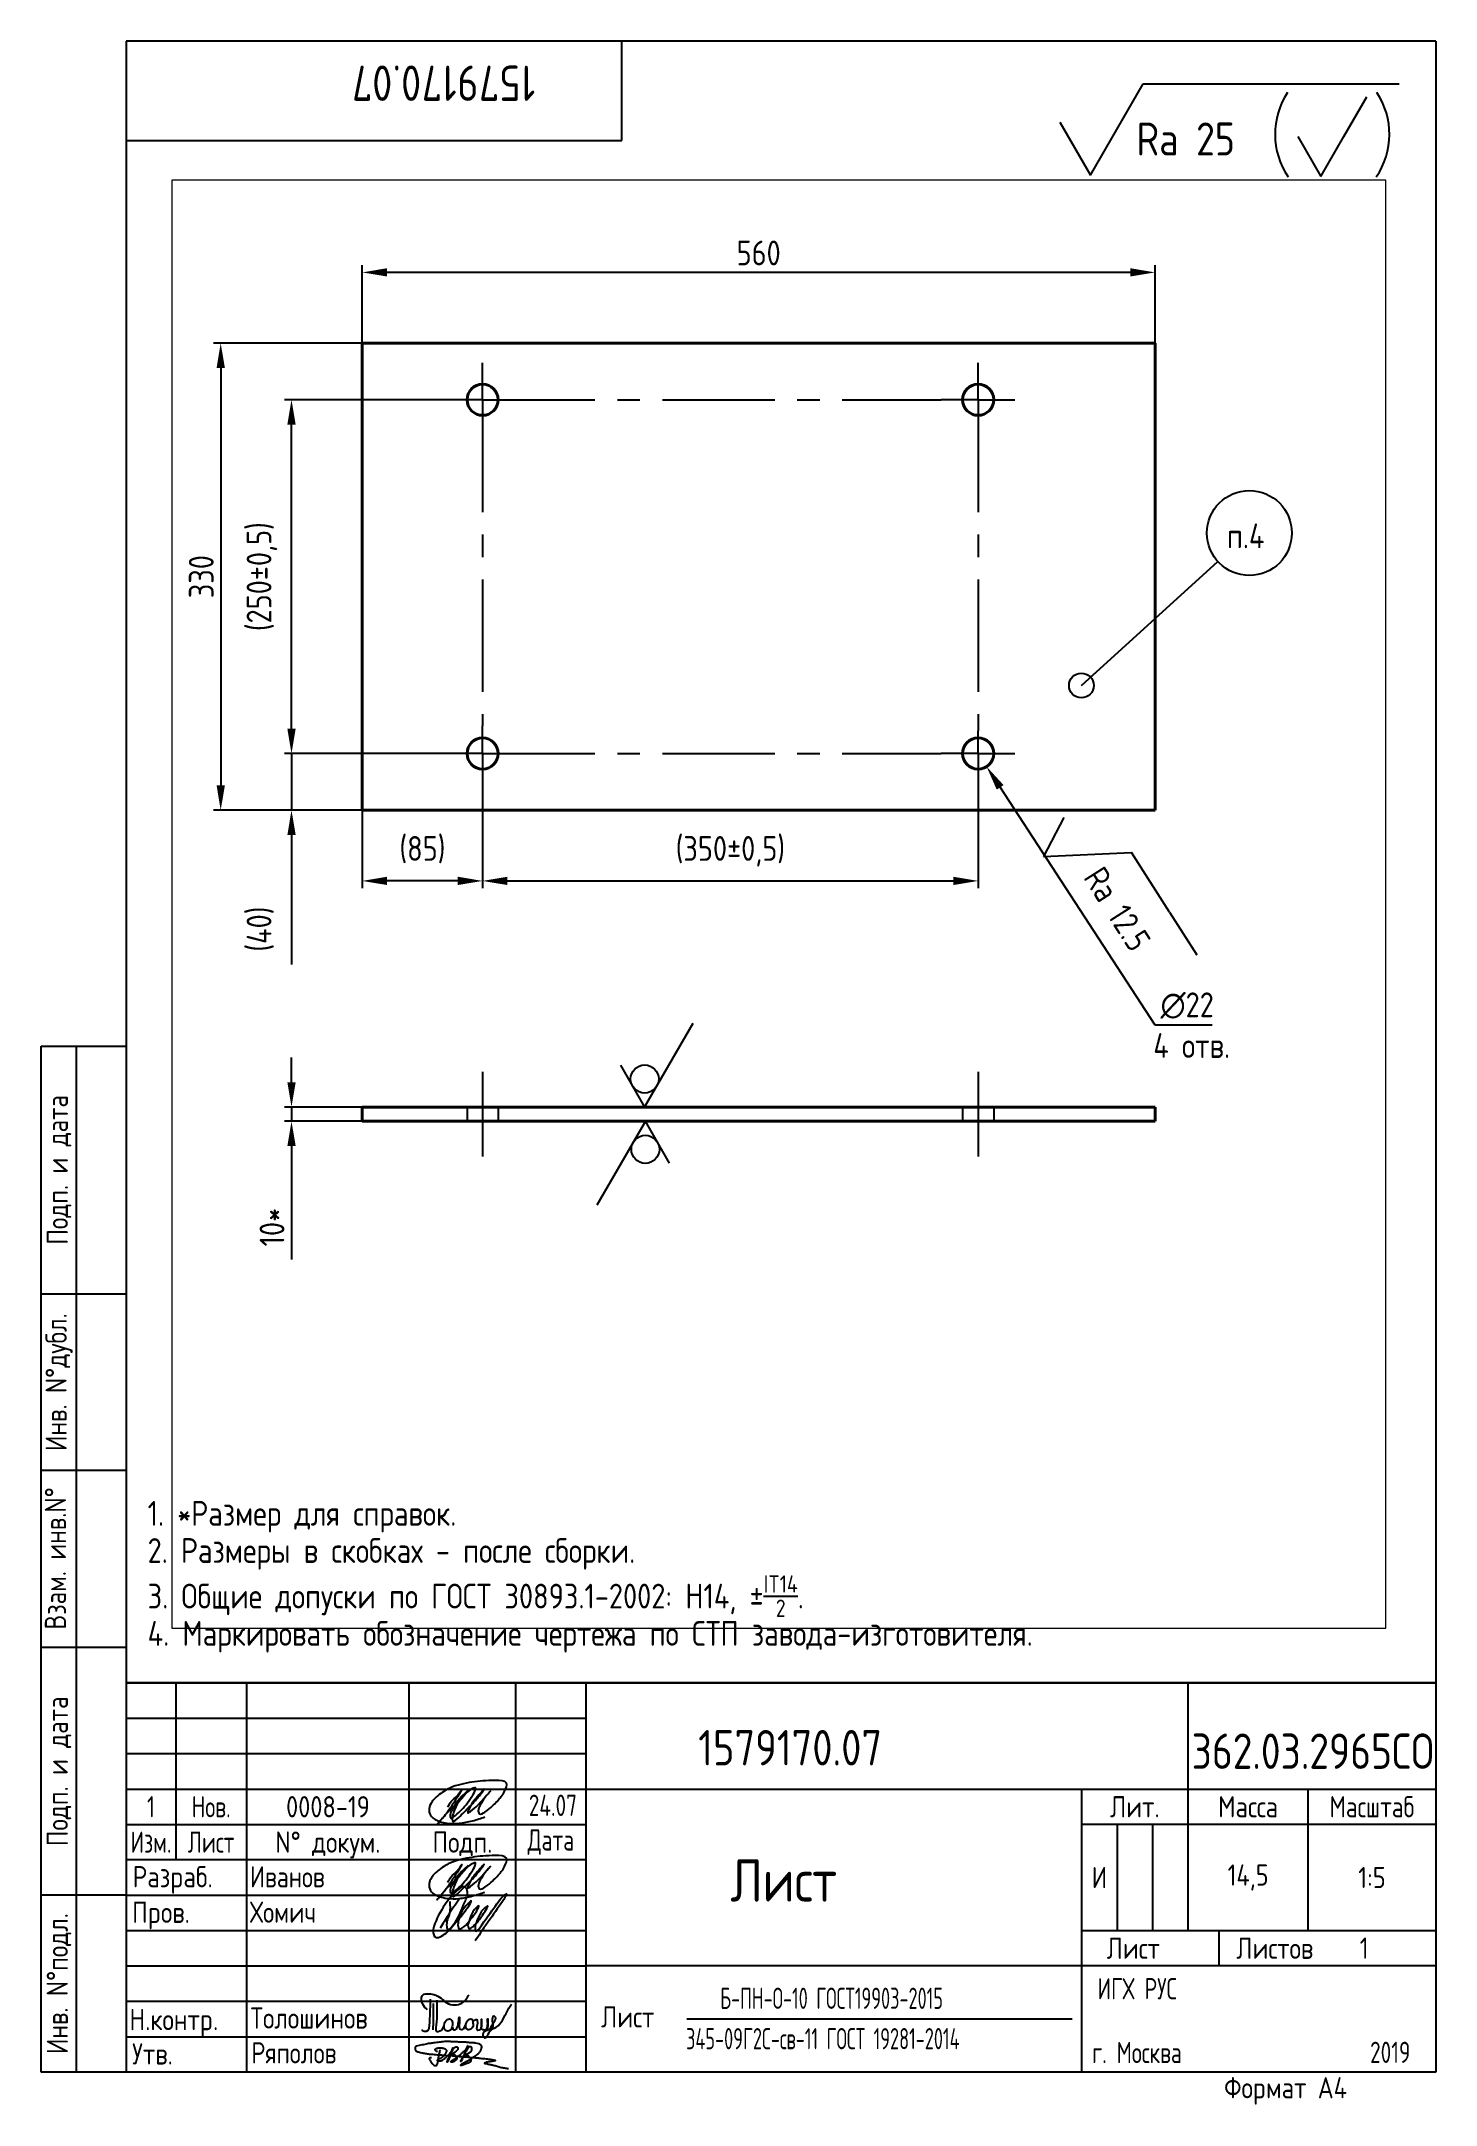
# Paper-space layout 'Лист1' of a CAD drawing. Header units: millimetres. Extents: x 7 to 204, y -1 to 291.
# The model-space entities are those that its viewports show. They can reach past a viewport. Long polylines and large blocks are cut down to what shows.
import ezdxf
from ezdxf.enums import TextEntityAlignment as Align

# ---------------------------------------------------------------- set-up
doc = ezdxf.new("R2010")
doc.units = ezdxf.units.MM
doc.linetypes.add('CENTER', pattern=[50.8, 31.75, -6.35, 6.35, -6.35])
doc.linetypes.add('HIDDEN', pattern=[9.525, 6.35, -3.175])
for name, color, linetype in [('12_SURFACE_FINISH', 7, 'Continuous'), ('Bord', 1, 'Continuous'), ('Cen', 5, 'CENTER'), ('Cont', 6, 'Continuous'), ('Dim', 7, 'Continuous'), ('Hide', 2, 'HIDDEN'), ('Text', 3, 'Continuous'), ('Textb', 6, 'Continuous'), ('Подписи', 10, 'Continuous')]:
    doc.layers.add(name, color=color, linetype=linetype)
for name, color, linetype, lineweight in [('AM_5', 3, 'Continuous', 25), ('Con', 6, 'Continuous', 40), ('Основные', 5, 'Continuous', 40)]:
    doc.layers.add(name, color=color, linetype=linetype, lineweight=lineweight)
doc.layers.add('AM_VIEWS', color=1, linetype='Continuous', lineweight=25, plot=False)
doc.styles.add('Style1', font='romans.shx', dxfattribs={"width": 0.8})
doc.dimstyles.new('DIMSTYLE_1', dxfattribs={"dimtxt": 3.5, "dimasz": 3.5, "dimexe": 1, "dimexo": 0, "dimgap": 1, "dimtad": 1, "dimdec": 1, "dimlfac": 5, "dimtxsty": 'Style1', "dimcen": 0.09, "dimadec": 1, "dimazin": 2, "dimtp": 0.8, "dimtm": 0.8, "dimtfac": 1, "dimtdec": 1, "dimtofl": 0, "dimtmove": 0, "dimatfit": 3, "dimfxl": 1, "dimtolj": 1, "dimarcsym": 0})
doc.dimstyles.new('DIMSTYLE_1$3', dxfattribs={"dimtxt": 3.5, "dimasz": 3.5, "dimexe": 1, "dimexo": 0, "dimgap": 1, "dimtad": 1, "dimtih": 1, "dimtoh": 1, "dimdec": 1, "dimlfac": 5, "dimtxsty": 'Style1', "dimcen": 0.09, "dimadec": 1, "dimazin": 2, "dimtp": 0.8, "dimtm": 0.8, "dimtfac": 1, "dimtdec": 1, "dimtofl": 0, "dimtmove": 0, "dimatfit": 3, "dimfxl": 1, "dimtolj": 1, "dimarcsym": 0})

# ---------------------------------------------------------------- blocks, each defined once
blk = doc.blocks.new('A$C63F45750')
at = {"layer": 'Text'}
for points, knots in [([(3.17, 2.37), (3.12, 2.38), (3.04, 2.41), (2.94, 2.5), (2.85, 2.57), (2.79, 2.69), (2.87, 2.77), (2.99, 2.84), (3.16, 2.89), (3.36, 2.93), (3.6, 2.95), (3.82, 2.92), (4.05, 2.87), (4.25, 2.78), (4.45, 2.63), (4.46, 2.42), (4.38, 2.26), (4.28, 2.1), (4.17, 1.94), (4.03, 1.78), (3.89, 1.62), (3.75, 1.52), (3.63, 1.43), (3.49, 1.36), (3.35, 1.3), (3.24, 1.25), (3.16, 1.21), (3.12, 1.15), (3.19, 1.1), (3.27, 1.09), (3.4, 1.07), (3.55, 1.07), (3.72, 1.12), (3.92, 1.19), (4.1, 1.34), (4.26, 1.51), (4.44, 1.65), (4.59, 1.81), (4.74, 1.93), (4.84, 2.04), (4.93, 2.14), (5.07, 2.29), (5.19, 2.53), (5.28, 2.68), (5.35, 2.96), (5.23, 2.66), (5.2, 2.44), (5.04, 2.09), (4.95, 1.81), (4.86, 1.57), (4.75, 1.31), (4.67, 1.12), (4.46, 0.78), (4.62, 1.17), (4.71, 1.45), (4.88, 1.74), (5.01, 2), (5.08, 2.19), (5.19, 2.4), (5.32, 2.58), (5.4, 2.75), (5.52, 2.89), (5.65, 3.04), (5.85, 3.1), (6.02, 3.03), (6.08, 2.87), (6.03, 2.7), (5.9, 2.51), (5.7, 2.37), (5.55, 2.23), (5.4, 2.17), (5.31, 2.12), (5.12, 2.09), (5.35, 2.07), (5.48, 2), (5.64, 1.93), (5.75, 1.8), (5.85, 1.67), (5.89, 1.54), (5.89, 1.37), (5.8, 1.2), (5.63, 1.06), (5.41, 0.94), (5.23, 0.86), (5.02, 0.92), (5.13, 1.1), (5.28, 1.16), (5.44, 1.27), (5.61, 1.36), (5.74, 1.46), (5.86, 1.53), (5.95, 1.61), (6.05, 1.69), (6.15, 1.77), (6.28, 1.87), (6.46, 2.02), (6.65, 2.19), (6.83, 2.37), (6.98, 2.49), (7.11, 2.61), (7.2, 2.74), (7.32, 2.84), (7.42, 2.97), (7.48, 3.08), (7.48, 3.27), (7.34, 3.08), (7.28, 2.94), (7.18, 2.69), (7.1, 2.46), (7, 2.22), (6.93, 1.98), (6.83, 1.78), (6.73, 1.55), (6.67, 1.34), (6.6, 1.14), (6.56, 1.03), (6.39, 0.99), (6.62, 1.33), (6.75, 1.54), (6.93, 1.87), (7.05, 2.08), (7.18, 2.32), (7.33, 2.6), (7.47, 2.89), (7.6, 3.07), (7.79, 3.18), (7.95, 3.01), (8, 2.81), (7.99, 2.62), (7.94, 2.46), (7.83, 2.33), (7.69, 2.22), (7.53, 2.11), (7.37, 2.03), (7.21, 1.99), (7.11, 1.97), (6.89, 1.98), (7.07, 1.94), (7.15, 1.9), (7.27, 1.88), (7.39, 1.84), (7.52, 1.81), (7.62, 1.72), (7.7, 1.62), (7.78, 1.51), (7.83, 1.39), (7.87, 1.26), (7.88, 1.13), (7.86, 0.99), (7.75, 0.88), (7.6, 0.77), (7.4, 0.73), (7.19, 0.66), (6.97, 0.55), (6.71, 0.48), (6.57, 0.44), (6.42, 0.42), (6.52, 0.58), (6.61, 0.64), (6.81, 0.78), (7.06, 0.89), (7.33, 1.04), (7.55, 1.16), (7.7, 1.24), (7.84, 1.32), (7.99, 1.43), (8.21, 1.58), (8.48, 1.76), (8.74, 1.95), (8.97, 2.12), (9.1, 2.29), (9.23, 2.44), (9.3, 2.6), (9.37, 2.74), (9.42, 2.92), (9.45, 3.13), (9.21, 3.48), (8.67, 3.59), (8.09, 3.63), (7.57, 3.66), (7.06, 3.74), (6.57, 3.75), (6.09, 3.74), (5.67, 3.78), (5.28, 3.78), (4.96, 3.81), (4.65, 3.83), (4.31, 3.82), (3.97, 3.79), (3.61, 3.74), (3.22, 3.67), (2.86, 3.66), (2.53, 3.61), (2.18, 3.52), (1.78, 3.54), (1.38, 3.37), (0.96, 3.35), (0.58, 3.24), (0.25, 3.19), (0.03, 3.06), (-0.03, 2.83), (0.02, 2.6), (0.26, 2.38), (0.59, 2.33), (1, 2.2), (1.48, 2.15), (1.93, 2.05), (2.35, 2.02), (2.72, 2.01), (3.11, 1.94), (3.68, 1.94), (4.25, 1.83), (4.91, 1.87), (5.53, 1.76), (6.13, 1.72), (6.73, 1.71), (7.32, 1.62), (7.99, 1.55), (8.64, 1.54), (9.16, 1.46), (9.61, 1.42), (10.03, 1.4), (10.41, 1.32), (10.73, 1.29), (11.01, 1.24), (11.18, 1.23), (11.42, 1.14), (11.18, 1.06), (11.01, 1.03), (10.71, 0.98), (10.37, 0.92), (10.1, 0.91), (9.65, 0.75), (10.22, 0.67), (10.54, 0.59), (11.08, 0.47), (11.61, 0.35), (12.17, 0.15), (12.64, 0.08), (12.98, 0.03), (13.11, 0.01), (13.18, 0)], [0, 0, 0, 0, 0.153866, 0.270441, 0.388867, 0.510533, 0.592156, 0.71333, 0.90842, 1.11344, 1.349254, 1.61246, 1.782219, 2.047249, 2.291879, 2.451528, 2.651081, 2.806158, 3.017979, 3.227348, 3.462381, 3.633009, 3.75766, 3.920516, 4.080796, 4.214529, 4.291786, 4.349969, 4.397594, 4.50822, 4.594826, 4.799244, 4.954392, 5.128468, 5.437537, 5.632649, 5.842485, 6.094987, 6.293219, 6.410959, 6.551192, 6.687808, 7.022147, 7.294342, 7.425356, 7.52079, 7.946481, 8.313051, 8.59833, 8.833695, 9.090496, 9.427695, 9.601191, 9.883219, 10.093306, 10.673943, 10.798776, 10.974628, 11.287247, 11.486184, 11.648652, 11.848902, 12.027194, 12.25348, 12.40059, 12.537783, 12.716293, 12.91523, 13.208551, 13.438489, 13.549668, 13.67779, 13.77127, 13.930001, 14.029091, 14.272112, 14.434836, 14.547084, 14.739051, 14.830983, 15.061241, 15.268922, 15.500489, 15.788979, 15.879568, 16.024283, 16.221854, 16.418714, 16.593102, 16.783247, 16.91018, 17.018213, 17.135263, 17.278205, 17.430482, 17.620087, 17.979626, 18.191789, 18.388716, 18.565718, 18.714854, 18.857929, 19.039974, 19.171375, 19.283034, 19.400085, 19.618058, 19.882245, 20.150781, 20.377854, 20.649532, 20.89723, 21.042543, 21.40016, 21.557817, 21.667145, 21.752781, 21.926256, 22.412297, 22.813145, 22.961412, 23.171289, 23.607257, 23.940428, 24.110007, 24.291214, 24.48084, 24.697609, 24.904078, 25.034245, 25.218018, 25.407651, 25.573473, 25.787447, 25.930292, 26.051316, 26.18846, 26.285312, 26.406799, 26.52425, 26.630463, 26.793722, 26.898606, 27.029313, 27.171012, 27.314101, 27.419918, 27.580557, 27.709367, 27.829268, 28.024364, 28.266961, 28.41242, 28.705761, 28.989137, 29.187748, 29.233768, 29.332802, 29.529535, 29.667094, 30.039923, 30.332117, 30.61061, 30.769982, 30.856778, 31.109923, 31.313488, 31.656425, 32.066331, 32.296628, 32.49714, 32.710276, 32.891468, 33.014834, 33.177747, 33.444503, 33.618009, 34.409008, 34.914636, 35.419802, 35.95397, 36.458179, 36.88069, 37.388403, 37.738353, 38.034261, 38.353468, 38.693154, 39.037638, 39.391136, 39.787481, 40.203773, 40.488977, 40.784975, 41.26625, 41.668005, 42.070065, 42.499388, 42.869834, 43.079573, 43.213439, 43.554591, 43.717296, 44.153724, 44.506336, 45.019111, 45.587859, 45.90191, 46.270392, 46.703958, 47.093115, 47.952647, 48.44014, 49.079253, 49.808223, 50.268654, 50.851051, 51.604831, 52.298429, 52.776925, 53.1907, 53.661988, 54.042386, 54.348524, 54.616841, 54.853814, 54.983777, 55.126096, 55.333328, 55.613101, 56.008732, 56.315809, 56.59982, 56.87931, 57.399251, 57.889617, 58.432507, 59.066698, 59.660314, 59.862668, 60.07277, 60.07277, 60.07277, 60.07277]), ([(2.31, 1.53), (2.26, 1.52), (2.17, 1.51), (2.06, 1.48), (1.93, 1.38), (2.07, 1.25), (2.14, 1.11), (2.26, 0.93), (2.39, 0.72), (2.57, 0.54), (2.71, 0.44), (2.86, 0.4), (3.02, 0.43), (3.14, 0.54), (3.21, 0.79), (3.25, 1.07), (3.31, 1.4), (3.35, 1.67), (3.38, 1.92), (3.47, 2.19), (3.5, 2.43), (3.54, 2.59), (3.56, 2.64)], [0, 0, 0, 0, 0.15847, 0.269731, 0.363591, 0.555514, 0.688037, 0.848606, 1.204359, 1.433632, 1.58673, 1.729549, 1.880686, 2.057874, 2.19169, 2.63505, 2.928153, 3.184121, 3.441863, 3.696117, 4.025873, 4.178055, 4.178055, 4.178055, 4.178055])]:
    blk.add_open_spline(points, degree=3, knots=knots, dxfattribs=at)
blk = doc.blocks.new('A$C4F4A4F5D')
at = {"layer": 'Основные', "lineweight": 25}
for points, knots in [([(0.76, 2.84), (0.53, 3.07), (0.02, 3.58), (-0.25, 5.26), (1.65, 5.12), (2.72, 4.57), (3.71, 3.46), (5.71, 3.44), (6.39, 4.52), (6.67, 4.97)], [0, 0, 0, 0, 0.995549, 2.196439, 3.853213, 4.970011, 6.02292, 8.170898, 9.705386, 9.705386, 9.705386, 9.705386]), ([(1.19, 4.34), (1.17, 3.4), (1.13, 2.06), (0.98, -0.44), (0.2, -0.16), (0.03, -0.03), (0, 0)], [0, 0, 0, 0, 3.274293, 4.654149, 5.171803, 5.30168, 5.30168, 5.30168, 5.30168]), ([(1.58, 3.74), (1.58, 3.25), (1.58, 2.32), (1.61, 1.07), (1.55, 0.31), (1.53, 0)], [0, 0, 0, 0, 1.453969, 2.804084, 3.740223, 3.740223, 3.740223, 3.740223]), ([(2.1, 4.21), (2.1, 3.72), (2.08, 2.67), (2.22, 1.45), (1.71, -0.56), (3.23, 0.14), (3.06, 1.09), (3.85, 1.74), (4.43, 1.17), (4.31, 0.54), (4.11, -0.15), (3.33, -0.21), (3.11, 0.28), (3.13, 0.53), (3.14, 0.66)], [0, 0, 0, 0, 1.402041, 3.063923, 4.415037, 5.298701, 6.374637, 7.087927, 7.603499, 8.330482, 8.911132, 9.613125, 9.996533, 10.366919, 10.366919, 10.366919, 10.366919]), ([(7.18, 1.27), (7.27, 1.3), (7.44, 1.37), (7.78, 1.56), (7.87, 1.06), (7.83, 0.71), (7.66, -0.05), (8.07, 0.01), (8.43, 0.12), (8.39, 0.68), (8.46, 1.9), (8.39, 0.94), (8.43, 0.6), (8.37, 0.05), (8.74, 0.07), (9.11, -0.03), (9.26, 0.49), (9.33, 0.95), (9.27, 1.34), (9.32, 1.77), (9.28, 0.91), (9.34, 0.6), (9.2, 0.14), (9.65, -0.01), (9.83, 0.61), (10.14, 1.03), (10.6, 1.72), (9.95, 2.11), (9.91, 1.23), (10.07, 0.69), (9.92, 0), (9.35, -0.37), (8.95, -1.56), (8.34, 0.07), (10.28, -0.02), (11.26, 1.1), (11.82, 2.15), (12.24, 3.04), (12.52, 3.46), (12.65, 3.65)], [0, 0, 0, 0, 0.305783, 0.619019, 0.796582, 1.5526, 2.082394, 2.34716, 2.5822, 3.136594, 4.040413, 4.363654, 5.267311, 5.441668, 5.78494, 6.114287, 6.466434, 7.104395, 7.620812, 7.679251, 8.272982, 8.692439, 9.1059, 9.338721, 9.784511, 10.568279, 11.297869, 11.566962, 12.285888, 12.851793, 13.545205, 14.102749, 15.055561, 15.671649, 17.422398, 18.699613, 20.16544, 20.963871, 21.66672, 21.66672, 21.66672, 21.66672]), ([(4.28, 0.44), (4.31, 0.37), (4.37, 0.25), (4.41, 0.06), (4.62, -0.05), (5, 0.18), (5.14, 0.84), (5.2, 1.3), (5.31, 2.06), (5.31, 1.17), (5.3, 0.78), (5.2, 0.26), (5.58, -0.01), (5.91, 0.16), (6.08, 0.5), (6.26, 0.9), (6.43, 1.31), (6.72, 1.59), (7.17, 1.58), (7.18, 1.05), (7.31, 0.57), (6.99, 0.02), (6.34, -0.02), (6.17, 0.51), (6.24, 0.79), (6.27, 0.92)], [0, 0, 0, 0, 0.247339, 0.413433, 0.559308, 0.874045, 1.558567, 2.392422, 2.645523, 3.22433, 3.719885, 4.231527, 4.573657, 4.879974, 5.190145, 5.704595, 6.19318, 6.529505, 6.863422, 7.269696, 7.83948, 8.395909, 8.926487, 9.378613, 9.791445, 9.791445, 9.791445, 9.791445])]:
    blk.add_open_spline(points, degree=3, knots=knots, dxfattribs=at)
blk = doc.blocks.new('SYM_68_BL11', base_point=(382.01, 276.36))
at = {"layer": '12_SURFACE_FINISH', "color": 2, "linetype": 'Continuous'}
for p, q in [((361.75, 271.02), (369.18, 283.91)), ((369.18, 283.91), (405.36, 283.91)), ((397.52, 276.47), (400.77, 282.09)), ((357.42, 278.52), (361.75, 271.02)), ((391.02, 276.47), (394.27, 270.84)), ((394.27, 270.84), (397.52, 276.47))]:
    blk.add_line(p, q, dxfattribs=at)
for centre, start, end in [((398.55, 276.79), 146.7128, 214.1116), ((393.23, 276.79), 325.8884, 33.2872)]:
    blk.add_arc(centre, 10.74, start, end, dxfattribs=at)
at = {"layer": '12_SURFACE_FINISH', "color": 2, "linetype": 'Continuous', "style": 'Style1', "width": 0.8}
blk.add_text('Ra 25', height=4.667, dxfattribs=at).set_placement((368.23, 273.79))
blk = doc.blocks.new('*D9')
at = {"layer": 'Defpoints', "color": 0, "linetype": 'Continuous', "transparency": 16777216}
for p in [(149.18, 301.61), (129.18, 235.61), (149.18, 235.61)]:
    blk.add_point(p, dxfattribs=at)
at = {"layer": 'Dim', "color": 0, "linetype": 'Continuous', "lineweight": -2, "transparency": 16777216}
for p, q in [((149.18, 301.61), (128.18, 301.61)), ((129.18, 298.11), (129.18, 239.11)), ((149.18, 235.61), (128.18, 235.61))]:
    blk.add_line(p, q, dxfattribs=at)
at = {"layer": 'Dim', "color": 0, "linetype": 'Continuous', "transparency": 16777216}
for points in [[(128.6, 298.11), (129.77, 298.11), (129.18, 301.61)], [(128.6, 239.11), (129.77, 239.11), (129.18, 235.61)]]:
    blk.add_solid(points, dxfattribs=at)
at = {"layer": 'Dim', "linetype": 'Continuous', "transparency": 16777216, "insert": (124.68, 268.61), "char_height": 3.5, "attachment_point": 2, "rotation": 90, "style": 'Style1'}
blk.add_mtext('\\A1;330', dxfattribs=at)
blk = doc.blocks.new('*D10')
at = {"layer": 'Defpoints', "color": 0, "linetype": 'Continuous', "transparency": 16777216}
for p in [(149.18, 311.61), (149.18, 301.61), (261.18, 301.61)]:
    blk.add_point(p, dxfattribs=at)
at = {"layer": 'Dim', "color": 0, "linetype": 'Continuous', "lineweight": -2, "transparency": 16777216}
for p, q in [((149.18, 301.61), (149.18, 312.61)), ((261.18, 301.61), (261.18, 312.61)), ((257.68, 311.61), (152.68, 311.61))]:
    blk.add_line(p, q, dxfattribs=at)
at = {"layer": 'Dim', "color": 0, "linetype": 'Continuous', "transparency": 16777216}
for points in [[(152.68, 312.2), (152.68, 311.03), (149.18, 311.61)], [(257.68, 312.2), (257.68, 311.03), (261.18, 311.61)]]:
    blk.add_solid(points, dxfattribs=at)
at = {"layer": 'Dim', "linetype": 'Continuous', "transparency": 16777216, "insert": (205.18, 316.11), "char_height": 3.5, "attachment_point": 2, "style": 'Style1'}
blk.add_mtext('\\A1;560', dxfattribs=at)
blk = doc.blocks.new('*D11')
at = {"layer": 'Defpoints', "color": 0, "linetype": 'Continuous', "transparency": 16777216}
for p in [(149.18, 193.65), (139.18, 191.65), (149.18, 191.65)]:
    blk.add_point(p, dxfattribs=at)
at = {"layer": 'Dim', "color": 0, "linetype": 'Continuous', "lineweight": -2, "transparency": 16777216}
for p, q in [((139.18, 197.15), (139.18, 200.65)), ((149.18, 193.65), (138.18, 193.65)), ((139.18, 193.65), (139.18, 191.65)), ((149.18, 191.65), (138.18, 191.65)), ((139.18, 188.15), (139.18, 172.13))]:
    blk.add_line(p, q, dxfattribs=at)
at = {"layer": 'Dim', "color": 0, "linetype": 'Continuous', "transparency": 16777216}
for points in [[(138.6, 197.15), (139.77, 197.15), (139.18, 193.65)], [(138.6, 188.15), (139.77, 188.15), (139.18, 191.65)]]:
    blk.add_solid(points, dxfattribs=at)
at = {"layer": 'Dim', "linetype": 'Continuous', "transparency": 16777216, "insert": (134.68, 179.4), "char_height": 3.5, "attachment_point": 3, "rotation": 90, "style": 'Style1'}
blk.add_mtext('\\A1;10*', dxfattribs=at)
blk = doc.blocks.new('*D12')
at = {"layer": 'Defpoints', "color": 0, "linetype": 'Continuous', "transparency": 16777216}
for p in [(160.98, 243.61), (139.18, 235.61), (149.18, 235.61)]:
    blk.add_point(p, dxfattribs=at)
at = {"layer": 'Dim', "color": 0, "linetype": 'Continuous', "lineweight": -2, "transparency": 16777216}
for p, q in [((139.18, 247.11), (139.18, 250.61)), ((160.98, 243.61), (138.18, 243.61)), ((139.18, 243.61), (139.18, 235.61)), ((149.18, 235.61), (138.18, 235.61)), ((139.18, 232.11), (139.18, 213.8))]:
    blk.add_line(p, q, dxfattribs=at)
at = {"layer": 'Dim', "color": 0, "linetype": 'Continuous', "transparency": 16777216}
for points in [[(138.6, 247.11), (139.77, 247.11), (139.18, 243.61)], [(138.6, 232.11), (139.77, 232.11), (139.18, 235.61)]]:
    blk.add_solid(points, dxfattribs=at)
at = {"layer": 'Dim', "linetype": 'Continuous', "transparency": 16777216, "insert": (132.85, 218.8), "char_height": 3.5, "attachment_point": 2, "rotation": 90, "style": 'Style1'}
blk.add_mtext('\\A1;(40)', dxfattribs=at)
blk = doc.blocks.new('*D13')
at = {"layer": 'Defpoints', "color": 0, "linetype": 'Continuous', "transparency": 16777216}
for p in [(139.18, 293.61), (160.98, 293.61), (160.98, 243.61)]:
    blk.add_point(p, dxfattribs=at)
at = {"layer": 'Dim', "color": 0, "linetype": 'Continuous', "lineweight": -2, "transparency": 16777216}
for p, q in [((160.98, 293.61), (138.18, 293.61)), ((139.18, 247.11), (139.18, 290.11)), ((160.98, 243.61), (138.18, 243.61))]:
    blk.add_line(p, q, dxfattribs=at)
at = {"layer": 'Dim', "color": 0, "linetype": 'Continuous', "transparency": 16777216}
for points in [[(138.6, 290.11), (139.77, 290.11), (139.18, 293.61)], [(138.6, 247.11), (139.77, 247.11), (139.18, 243.61)]]:
    blk.add_solid(points, dxfattribs=at)
at = {"layer": 'Dim', "linetype": 'Continuous', "transparency": 16777216, "insert": (132.85, 268.61), "char_height": 3.5, "attachment_point": 2, "rotation": 90, "style": 'Style1'}
blk.add_mtext('\\A1;(250±0,5)', dxfattribs=at)
blk = doc.blocks.new('*D14')
at = {"layer": 'Defpoints', "color": 0, "linetype": 'Continuous', "transparency": 16777216}
for p in [(166.18, 238.41), (149.18, 235.61), (149.18, 225.61)]:
    blk.add_point(p, dxfattribs=at)
at = {"layer": 'Dim', "color": 0, "linetype": 'Continuous', "lineweight": -2, "transparency": 16777216}
for p, q in [((166.18, 238.41), (166.18, 224.61)), ((149.18, 235.61), (149.18, 224.61)), ((162.68, 225.61), (152.68, 225.61))]:
    blk.add_line(p, q, dxfattribs=at)
at = {"layer": 'Dim', "color": 0, "linetype": 'Continuous', "transparency": 16777216}
for points in [[(152.68, 226.2), (152.68, 225.03), (149.18, 225.61)], [(162.68, 226.2), (162.68, 225.03), (166.18, 225.61)]]:
    blk.add_solid(points, dxfattribs=at)
at = {"layer": 'Dim', "linetype": 'Continuous', "transparency": 16777216, "insert": (157.68, 231.95), "char_height": 3.5, "attachment_point": 2, "style": 'Style1'}
blk.add_mtext('\\A1;(85)', dxfattribs=at)
blk = doc.blocks.new('*D15')
at = {"layer": 'Defpoints', "color": 0, "linetype": 'Continuous', "transparency": 16777216}
for p in [(166.18, 238.41), (236.18, 238.41), (236.18, 225.61)]:
    blk.add_point(p, dxfattribs=at)
at = {"layer": 'Dim', "color": 0, "linetype": 'Continuous', "lineweight": -2, "transparency": 16777216}
for p, q in [((166.18, 238.41), (166.18, 224.61)), ((236.18, 238.41), (236.18, 224.61)), ((169.68, 225.61), (232.68, 225.61))]:
    blk.add_line(p, q, dxfattribs=at)
at = {"layer": 'Dim', "color": 0, "linetype": 'Continuous', "transparency": 16777216}
for points in [[(169.68, 226.2), (169.68, 225.03), (166.18, 225.61)], [(232.68, 226.2), (232.68, 225.03), (236.18, 225.61)]]:
    blk.add_solid(points, dxfattribs=at)
at = {"layer": 'Dim', "linetype": 'Continuous', "transparency": 16777216, "insert": (201.18, 231.95), "char_height": 3.5, "attachment_point": 2, "style": 'Style1'}
blk.add_mtext('\\A1;(350±0,5)', dxfattribs=at)
blk = doc.blocks.new('FINISH_RA_BL1', base_point=(167.29, 162.14))
at = {"color": 2, "linetype": 'Continuous'}
for p, q in [((159.33, 172.44), (156.46, 166.93)), ((156.46, 166.93), (162.67, 167.2)), ((162.67, 167.2), (168.89, 167.47)), ((174.27, 159.03), (168.89, 167.47)), ((174.27, 159.03), (178.11, 152.99))]:
    blk.add_line(p, q, dxfattribs=at)
at = {"color": 2, "linetype": 'Continuous', "style": 'Style1', "width": 0.8}
blk.add_text('Ra 12.5', height=3.5, rotation=302.485, dxfattribs=at).set_placement((161.98, 163.93))
blk = doc.blocks.new('MARKIROVANIE_BL11', base_point=(185.53, 212.62))
at = {"color": 7, "linetype": 'Continuous'}
blk.add_circle((185.53, 212.62), 6, dxfattribs=at)
at = {"color": 2, "linetype": 'Continuous', "style": 'Style1', "width": 0.8}
blk.add_text('п.4', height=3.5, dxfattribs=at).set_placement((182.35, 210.47))
blk = doc.blocks.new('SF1_BL13', base_point=(101.81, 137.43))
at = {"layer": '12_SURFACE_FINISH', "color": 2, "linetype": 'Continuous'}
for p, q in [((103.52, 137.42), (106.96, 143.37)), ((96.67, 137.42), (100.1, 131.49)), ((100.1, 131.49), (103.52, 137.42))]:
    blk.add_line(p, q, dxfattribs=at)
blk.add_circle((100.1, 135.46), 1.98, dxfattribs=at)
blk = doc.blocks.new('SF2_BL14', base_point=(128.36, 123.55))
at = {"layer": '12_SURFACE_FINISH', "color": 2, "linetype": 'Continuous'}
for p, q in [((130.08, 129.49), (126.65, 123.56)), ((133.5, 123.56), (130.08, 129.49)), ((126.65, 123.56), (123.22, 117.61))]:
    blk.add_line(p, q, dxfattribs=at)
blk.add_circle((130.08, 125.52), 1.98, dxfattribs=at)
blk = doc.blocks.new('*D18')
at = {"layer": 'AM_5', "color": 0, "lineweight": -2, "transparency": 16777216}
for p, q in [((236.09, 243.61), (236.27, 243.61)), ((236.18, 243.52), (236.18, 243.7)), ((261.19, 205.24), (239.29, 238.84)), ((269.26, 205.24), (261.19, 205.24))]:
    blk.add_line(p, q, dxfattribs=at)
at = {"layer": 'AM_5', "color": 0, "transparency": 16777216}
blk.add_solid([(239.78, 239.15), (238.81, 238.52), (237.38, 241.77)], dxfattribs=at)
at = {"layer": 'Defpoints', "color": 0, "transparency": 16777216}
for p in [(234.98, 245.46), (237.38, 241.77)]:
    blk.add_point(p, dxfattribs=at)
at = {"layer": 'AM_5', "color": 0, "transparency": 16777216, "insert": (265.72, 207.99), "char_height": 3.5, "attachment_point": 5, "style": 'Style1'}
blk.add_mtext('\\A1;∅22', dxfattribs=at)

msp = doc.modelspace()

# ---------------------------------------------------------------- linework, layer by layer
at = {"layer": 'Bord', "linetype": 'Continuous'}
msp.add_arc((236.183, 243.612), 2.2, 122.48498, 180, dxfattribs=at)
at = {"layer": 'Cen', "linetype": 'CENTER', "ltscale": 0.5}
for p, q in [((166.183, 293.612), (166.183, 298.812)), ((236.183, 293.612), (236.183, 298.812)), ((166.183, 293.612), (160.983, 293.612)), ((166.183, 293.612), (166.183, 247.521)), ((166.183, 293.612), (230.983, 293.612)), ((236.183, 293.612), (230.983, 293.612)), ((236.183, 293.612), (241.383, 293.612)), ((236.183, 293.612), (236.183, 246.811)), ((166.183, 243.612), (166.183, 247.521)), ((236.183, 243.612), (236.183, 246.811)), ((166.183, 243.612), (160.983, 243.612)), ((166.183, 243.612), (166.183, 238.412)), ((166.183, 243.612), (230.983, 243.612)), ((236.183, 243.612), (230.983, 243.612)), ((236.183, 243.612), (241.383, 243.612)), ((236.183, 243.612), (236.183, 238.412)), ((166.183, 198.647), (166.183, 186.647)), ((236.183, 198.647), (236.183, 186.647))]:
    msp.add_line(p, q, dxfattribs=at)
at = {"layer": 'Con', "linetype": 'Continuous'}
for p, q in [((149.183, 301.612), (149.183, 235.612)), ((261.183, 301.612), (149.183, 301.612)), ((261.183, 235.612), (261.183, 301.612)), ((149.183, 235.612), (261.183, 235.612)), ((149.183, 193.647), (149.183, 191.647)), ((261.183, 193.647), (149.183, 193.647)), ((261.183, 193.647), (261.183, 191.647)), ((261.183, 191.647), (149.183, 191.647))]:
    msp.add_line(p, q, dxfattribs=at)
for centre in [(166.183, 293.612), (236.183, 293.612), (166.183, 243.612), (236.183, 243.612)]:
    msp.add_circle(centre, 2.2, dxfattribs=at)
at = {"layer": 'Hide'}
for p, q in [((163.983, 193.647), (163.983, 191.647)), ((168.383, 193.647), (168.383, 191.647)), ((233.983, 193.647), (233.983, 191.647)), ((238.383, 193.647), (238.383, 191.647))]:
    msp.add_line(p, q, dxfattribs=at)

# ---------------------------------------------------------------- block references
at = {"layer": '12_SURFACE_FINISH', "color": 2, "linetype": 'Continuous'}
for name, p in [('SF1_BL13', (190.785, 199.588)), ('SF2_BL14', (187.455, 185.706))]:
    msp.add_blockref(name, p, dxfattribs=at)
at = {"layer": 'Bord', "linetype": 'Continuous'}
for name, p in [('MARKIROVANIE_BL11', (274.506, 274.78)), ('FINISH_RA_BL1', (256.258, 224.294))]:
    msp.add_blockref(name, p, dxfattribs=at)

# ---------------------------------------------------------------- texts
at = {"insert": (260.931, 204.098), "char_height": 3.5, "attachment_point": 1, "style": 'Style1'}
msp.add_mtext_dynamic_manual_height_columns('4 отв.', width=41.22612, gutter_width=25, heights=[0], dxfattribs=at)

# ---------------------------------------------------------------- dimensions: what is measured, and where the dimension line sits
at = {"layer": 'AM_5'}
dim = msp.add_diameter_dim_2p(p1=(234.982, 245.455), p2=(237.384, 241.769), dimstyle='DIMSTYLE_1$3', dxfattribs=at)
dim.commit()
dim.dimension.update_dxf_attribs({"geometry": '*D18', "text_midpoint": (265.724, 205.237), "dimtype": 163})
at = {"layer": 'Dim', "linetype": 'Continuous'}
for base, p1, p2, angle, override, picture, middle in [((149.183, 311.612), (261.183, 301.612), (149.183, 301.612), 180, {"dimtxt": 3.5, "dimasz": 3.5, "dimexe": 1, "dimrnd": 0, "dimtxsty": 'Style1', "dimdle": 1, "dimclrt": 256, "dimtol": 0, "dimlim": 0, "dimtp": 1.2, "dimtm": 1.2, "dimtfac": 1, "dimtdec": 4, "dimtofl": 1, "dimtolj": 1, "dimtzin": 8}, '*D10', (205.177, 311.612)), ((129.183, 235.612), (149.183, 301.612), (149.183, 235.612), 270, {"dimtxt": 3.5, "dimasz": 3.5, "dimexe": 1, "dimrnd": 0, "dimtxsty": 'Style1', "dimdle": 1, "dimclrt": 256, "dimtol": 0, "dimlim": 0, "dimtp": 0.8, "dimtm": 0.8, "dimtfac": 1, "dimtdec": 4, "dimtofl": 1, "dimtolj": 1, "dimtzin": 8}, '*D9', (129.183, 268.612))]:
    dim = msp.add_linear_dim(base=base, p1=p1, p2=p2, angle=angle, dimstyle='DIMSTYLE_1', override=override, dxfattribs=at)
    dim.commit()
    dim.dimension.update_dxf_attribs({"geometry": picture, "text_midpoint": middle, "dimtype": 160})
for base, p1, p2, angle, text, override, picture, middle in [((139.183, 293.612), (160.983, 243.612), (160.983, 293.612), 90, '(<>)', {"dimtxt": 3.5, "dimasz": 3.5, "dimexe": 1, "dimrnd": 0, "dimtxsty": 'Style1', "dimdle": 1, "dimclrt": 256, "dimtol": 1, "dimlim": 0, "dimtp": 0.5, "dimtm": 0.5, "dimtfac": 1, "dimtdec": 4, "dimtofl": 1, "dimtolj": 1, "dimtzin": 8}, '*D13', (139.183, 268.612)), ((139.183, 235.612), (160.983, 243.612), (149.183, 235.612), 270, '(40)', {"dimtxt": 3.5, "dimasz": 3.5, "dimexe": 1, "dimrnd": 0, "dimtxsty": 'Style1', "dimdle": 1, "dimclrt": 256, "dimtol": 0, "dimlim": 0, "dimtp": 0.2, "dimtm": 0.2, "dimtfac": 1, "dimtdec": 4, "dimtofl": 1, "dimtolj": 1, "dimtzin": 8}, '*D12', (139.183, 218.802)), ((149.183, 225.612), (166.183, 238.412), (149.183, 235.612), 180, '(85)', {"dimtxt": 3.5, "dimasz": 3.5, "dimexe": 1, "dimrnd": 0, "dimtxsty": 'Style1', "dimdle": 1, "dimclrt": 256, "dimtol": 0, "dimlim": 0, "dimtp": 0.3, "dimtm": 0.3, "dimtfac": 1, "dimtdec": 4, "dimtofl": 1, "dimtolj": 1, "dimtzin": 8}, '*D14', (157.683, 225.612)), ((139.183, 191.647), (149.183, 193.647), (149.183, 191.647), 270, '<>*', {"dimtxt": 3.5, "dimasz": 3.5, "dimexe": 1, "dimrnd": 0, "dimtxsty": 'Style1', "dimdle": 1, "dimclrt": 256, "dimtol": 0, "dimlim": 0, "dimtp": 0.2, "dimtm": 0.2, "dimtfac": 1, "dimtdec": 4, "dimtofl": 1, "dimtolj": 1, "dimtzin": 8}, '*D11', (139.183, 176.266))]:
    dim = msp.add_linear_dim(base=base, p1=p1, p2=p2, angle=angle, text=text, dimstyle='DIMSTYLE_1', override=override, dxfattribs=at)
    dim.commit()
    dim.dimension.update_dxf_attribs({"geometry": picture, "text_midpoint": middle, "dimtype": 160})
dim = msp.add_linear_dim(base=(236.183, 225.612), p1=(166.183, 238.412), p2=(236.183, 238.412), text='(<>)', dimstyle='DIMSTYLE_1', override={"dimtxt": 3.5, "dimasz": 3.5, "dimexe": 1, "dimrnd": 0, "dimtxsty": 'Style1', "dimdle": 1, "dimclrt": 256, "dimtol": 1, "dimlim": 0, "dimtp": 0.5, "dimtm": 0.5, "dimtfac": 1, "dimtdec": 4, "dimtofl": 1, "dimtolj": 1, "dimtzin": 8}, dxfattribs=at)
dim.commit()
dim.dimension.update_dxf_attribs({"geometry": '*D15', "text_midpoint": (201.183, 225.612), "dimtype": 160})

# ---------------------------------------------------------------- leaders
msp.add_leader([(250.775, 253.228), (270.064, 270.746)], dimstyle='DIMSTYLE_1', override={"dimasz": 3.5, "dimtad": 0, "dimldrblk": 'DOTBLANK'}, dxfattribs=at)

psp = doc.layouts.new('Лист1')

# ---------------------------------------------------------------- linework, layer by layer
at = {"layer": 'Bord'}
for p, q in [((19.29, 53.94), (84.29, 53.94)), ((19.29, 48.94), (84.29, 48.94)), ((19.29, 43.94), (84.29, 43.94)), ((159.29, 38.94), (159.29, 23.94)), ((164.29, 38.94), (164.29, 23.94)), ((19.29, 28.94), (84.29, 28.94)), ((19.29, 23.94), (84.29, 23.94)), ((19.29, 18.94), (84.29, 18.94)), ((19.29, 13.94), (84.29, 13.94)), ((19.29, 8.94), (84.29, 8.94))]:
    psp.add_line(p, q, dxfattribs=at)
at = {"layer": 'Cont'}
for p, q in [((204.29, 290.94), (19.29, 290.94)), ((19.29, 290.94), (19.29, 3.94)), ((89.29, 276.94), (89.29, 290.94)), ((204.29, 290.94), (204.29, 3.94)), ((204.29, 290.94), (204.29, 3.94)), ((19.29, 276.94), (89.29, 276.94)), ((7.29, 3.94), (7.29, 148.94)), ((7.29, 148.94), (19.29, 148.94)), ((12.29, 3.94), (12.29, 148.94)), ((7.29, 113.94), (19.29, 113.94)), ((19.29, 88.94), (7.29, 88.94)), ((19.29, 63.94), (7.29, 63.94)), ((19.29, 58.94), (204.29, 58.94)), ((204.29, 58.94), (19.29, 58.94)), ((26.29, 58.94), (26.29, 33.94)), ((36.29, 58.94), (36.29, 3.94)), ((59.29, 3.94), (59.29, 58.94)), ((74.29, 58.94), (74.29, 3.94)), ((84.29, 3.94), (84.29, 58.94)), ((169.29, 58.94), (169.29, 23.94)), ((84.29, 43.94), (204.29, 43.94)), ((154.29, 3.94), (154.29, 43.94)), ((186.29, 23.94), (186.29, 43.94)), ((19.29, 38.94), (84.29, 38.94)), ((204.29, 38.94), (154.29, 38.94)), ((84.29, 33.94), (19.29, 33.94)), ((19.29, 28.94), (7.29, 28.94)), ((154.29, 23.94), (204.29, 23.94)), ((173.66, 23.94), (173.66, 18.94)), ((204.29, 18.94), (84.29, 18.94)), ((19.29, 3.94), (7.29, 3.94)), ((204.29, 3.94), (19.29, 3.94))]:
    psp.add_line(p, q, dxfattribs=at)
at = {"layer": 'Text'}
psp.add_line((98.51, 11.46), (152.92, 11.46), dxfattribs=at)
at = {"layer": 'Подписи'}
for points, knots in [([(67.59, 43.74), (67.09, 43.29), (66.24, 42.51), (65.43, 41.23), (64.94, 40.37), (65.17, 39.73), (65.87, 40.26), (66.47, 40.74), (67.38, 41.76), (68.06, 42.82), (68.52, 43.46), (68.73, 44.24), (67.99, 43.94), (67.43, 43.51), (66.81, 42.68), (66.13, 42.01), (65.77, 41.19), (65.44, 40.4), (65.34, 39.85), (65.38, 39.24), (66.11, 39.73), (66.79, 40.46), (68.09, 41.72), (68.98, 42.66), (70.37, 44.56), (68.35, 42.25), (67.98, 41.77), (67.44, 40.41), (68.8, 41.44), (69.17, 41.86), (71.24, 44.18), (69.8, 42.63), (69.42, 41.82), (68.92, 41.01), (69.22, 40.22), (70.24, 40.86), (71.12, 41.59), (72.14, 42.64), (72.81, 43.65), (73.4, 45.15), (70.56, 45.19), (68.28, 44.98), (65.31, 44.39), (63.42, 43.14), (62.32, 42.08), (61.95, 40.92), (62.43, 39.85), (63.49, 39.34), (64.81, 39.03), (66.41, 39.05), (68.2, 39.41), (69.4, 39.8), (69.98, 39.99)], [0, 0, 0, 0, 1.9755, 3.453266, 4.599682, 4.791473, 5.145238, 6.497385, 7.664272, 9.094306, 10.114998, 10.459762, 10.811562, 11.792042, 12.959743, 13.767676, 14.660412, 15.605031, 16.245448, 16.572031, 16.925795, 18.146901, 20.185044, 21.789331, 22.951009, 24.626743, 26.592474, 27.035558, 27.450584, 30.017364, 31.457812, 32.594833, 33.885024, 34.80449, 35.192074, 35.984441, 37.373068, 39.207782, 40.066553, 41.248724, 42.851981, 46.196805, 49.405498, 51.42283, 52.958607, 53.90671, 54.859511, 56.175895, 57.248919, 58.950609, 60.891135, 62.727304, 62.727304, 62.727304, 62.727304]), ([(64.71, 41.37), (64.86, 41.65), (65.22, 42.31), (66.02, 42.86), (67.29, 44.8), (65.08, 41.2), (64.44, 40.34), (62.63, 38.22), (64.78, 40.85), (65.68, 41.58), (66.19, 42)], [0, 0, 0, 0, 0.949687, 2.182955, 3.211934, 5.843898, 8.089363, 9.295303, 11.182264, 13.603818, 13.603818, 13.603818, 13.603818]), ([(67.59, 33.12), (67.09, 32.67), (66.24, 31.89), (65.43, 30.61), (64.94, 29.75), (65.17, 29.11), (65.87, 29.64), (66.47, 30.12), (67.38, 31.14), (68.06, 32.2), (68.52, 32.84), (68.73, 33.62), (67.99, 33.32), (67.43, 32.89), (66.81, 32.06), (66.13, 31.39), (65.77, 30.58), (65.44, 29.78), (65.34, 29.23), (65.38, 28.63), (66.11, 29.11), (66.79, 29.84), (68.09, 31.1), (68.98, 32.04), (70.37, 33.94), (68.35, 31.64), (67.98, 31.15), (67.44, 29.79), (68.8, 30.82), (69.17, 31.24), (71.24, 33.56), (69.8, 32.01), (69.42, 31.2), (68.92, 30.39), (69.22, 29.6), (70.24, 30.24), (71.12, 30.97), (72.14, 32.03), (72.81, 33.03), (73.4, 34.53), (70.56, 34.57), (68.28, 34.36), (65.31, 33.77), (63.42, 32.53), (62.32, 31.46), (61.95, 30.3), (62.43, 29.23), (63.49, 28.72), (64.81, 28.41), (66.41, 28.43), (68.2, 28.79), (69.4, 29.18), (69.98, 29.37)], [0, 0, 0, 0, 1.9755, 3.453266, 4.599682, 4.791473, 5.145238, 6.497385, 7.664272, 9.094306, 10.114998, 10.459762, 10.811562, 11.792042, 12.959743, 13.767676, 14.660412, 15.605031, 16.245448, 16.572031, 16.925795, 18.146901, 20.185044, 21.789331, 22.951009, 24.626743, 26.592474, 27.035558, 27.450584, 30.017364, 31.457812, 32.594833, 33.885024, 34.80449, 35.192074, 35.984441, 37.373068, 39.207782, 40.066553, 41.248724, 42.851981, 46.196805, 49.405498, 51.42283, 52.958607, 53.90671, 54.859511, 56.175895, 57.248919, 58.950609, 60.891135, 62.727304, 62.727304, 62.727304, 62.727304]), ([(64.71, 30.75), (64.86, 31.03), (65.22, 31.69), (66.02, 32.24), (67.29, 34.18), (65.08, 30.58), (64.44, 29.72), (62.63, 27.6), (64.78, 30.23), (65.68, 30.96), (66.19, 31.38)], [0, 0, 0, 0, 0.949687, 2.182955, 3.211934, 5.843898, 8.089363, 9.295303, 11.182264, 13.603818, 13.603818, 13.603818, 13.603818]), ([(65, 28.06), (65.05, 27.47), (65.13, 26.22), (64.38, 25.14), (64.71, 23.86), (66.02, 25.23), (66.46, 26.45), (67.27, 28.25), (67.73, 29.41), (66.98, 30.41), (65.51, 29.17), (64.2, 27.54), (62.93, 25.33), (62.59, 23.75), (62.98, 22.58), (64.59, 23.54), (65.7, 24.94), (66.92, 26.32), (67.69, 27.37), (68.33, 28.59), (67.31, 27.45), (66.64, 26.6), (66.12, 25.59), (66.17, 23.84), (67.53, 24.8), (67.99, 25.67), (68.68, 26.4), (69.49, 27.98), (67.99, 26.4), (67.87, 25.48), (67.49, 24.69), (67.74, 24.06), (68.63, 24.79), (69.19, 25.46), (69.76, 26.32), (70.75, 27.77), (69.65, 26.96), (69.23, 26.25), (68.82, 25.25), (68.53, 24.52), (68.65, 23.48), (70.37, 25.93), (71.15, 27), (72.23, 28.53), (73.9, 30), (70.16, 24.86), (69.07, 23.19), (68.6, 22.49)], [0, 0, 0, 0, 1.694377, 3.611891, 4.07736, 4.60447, 7.711907, 8.884558, 10.553021, 11.020313, 12.085944, 14.869427, 18.302412, 19.195025, 19.797312, 21.447957, 22.845763, 25.833596, 26.383869, 27.255355, 28.272531, 28.907972, 30.992725, 31.763238, 32.806058, 34.265897, 35.053159, 36.16987, 37.377204, 38.774687, 39.574428, 39.857371, 40.446901, 41.989311, 42.846158, 44.082314, 44.70121, 45.674294, 46.914256, 47.749726, 48.21214, 49.32338, 53.084538, 54.488933, 54.79415, 59.273817, 62.52012, 62.52012, 62.52012, 62.52012]), ([(66.35, 28.39), (65.81, 27.63), (64.88, 26.29), (64.03, 24.89), (63.66, 24.28)], [0, 0, 0, 0, 2.789819, 4.905952, 4.905952, 4.905952, 4.905952])]:
    psp.add_open_spline(points, degree=3, knots=knots, dxfattribs=at)

# ---------------------------------------------------------------- block references
at = {"layer": '12_SURFACE_FINISH', "color": 2, "linetype": 'Continuous'}
psp.add_blockref('SYM_68_BL11', (175.79, 277.37), dxfattribs=at)
at = {"layer": 'Cont'}
psp.add_blockref('A$C63F45750', (60.1, 4.44), dxfattribs=at)
at = {"layer": 'Подписи'}
psp.add_blockref('A$C4F4A4F5D', (61.06, 9.89), dxfattribs=at)

# ---------------------------------------------------------------- texts
at = {"layer": 'Text', "style": 'Style1', "width": 0.8}
for s, p in [('Подп. и дата', (9.79, 131.44)), ('Инв. N%%dдубл.', (9.79, 101.44)), ('Взам. инв.N%%d ', (9.29, 77.32)), ('Подп. и дата', (9.79, 46.44)), ('Инв. N%%dподл.', (9.79, 16.44))]:
    psp.add_text(s, height=3, rotation=90, dxfattribs=at).set_placement(p, align=Align.MIDDLE)
at = {"layer": 'Text', "style": 'Style1'}
for s, height, width, p in [('1579170.07', 5, 0.8, (100.11, 47.28)), ('Разpаб.', 3, 0.8, (20.21, 30.05)), ('Иванов', 3, 0.77, (36.78, 30.04)), ('Лист', 6, 0.8, (104.66, 28.03)), ('Пpов.', 3, 0.8, (20.13, 25.02)), ('Хомич', 3, 0.77, (36.78, 25.04)), ('Б-ПН-О-10 ГОСТ19903-2015', 3, 0.6, (103.21, 12.87)), ('Н.контp.', 3, 0.8, (19.76, 9.86)), ('Толошинов', 3, 0.8, (36.85, 10.08)), ('Лист', 3, 0.8, (86.38, 10.24)), ('345-09Г2С-св-11 ГОСТ 19281-2014', 3, 0.6, (98.39, 7.16)), ('Утв.', 3, 0.8, (20.13, 5.01)), ('Ряполов', 3, 0.77, (36.98, 5.16)), ('г. Москва', 3, 0.7, (155.75, 5.2)), ('Фоpмат А4', 3, 0.8, (174.4, 0.23))]:
    psp.add_text(s, height=height, dxfattribs=dict(at, width=width)).set_placement(p)
at = {"layer": 'Text', "style": 'Style1', "width": 0.593724}
psp.add_text('362.03.2965СО', height=5, dxfattribs=at).set_placement((169.81, 46.79), (204.02, 46.79), align=Align.FIT)
at = {"layer": 'Text', "style": 'Style1'}
for s, width, p in [('1', 0.7, (22.79, 41.44)), ('Нов.', 0.7, (31.29, 41.44)), ('0008-19', 0.8, (47.79, 41.44)), ('24.07', 0.7, (79.57, 41.64)), ('Лит.', 0.8, (161.79, 41.44)), ('Масса', 0.8, (177.79, 41.44)), ('Масштаб', 0.75, (195.29, 41.44)), ('Изм.', 0.7, (22.79, 36.44)), ('Лист', 0.7, (31.29, 36.44)), ('N%%d докум.', 0.8, (47.79, 36.44)), ('Подп.', 0.8, (66.79, 36.44)), ('Лист', 0.8, (161.57, 21.44)), ('Листов', 0.8, (181.56, 21.44))]:
    psp.add_text(s, height=3, dxfattribs=dict(at, width=width)).set_placement(p, align=Align.MIDDLE_CENTER)
at = {"layer": 'Text', "style": 'Style1', "width": 0.7}
for s, p in [('Дата', (79.29, 36.44)), ('ИГХ РУС', (162.13, 15.73))]:
    psp.add_text(s, height=3, dxfattribs=at).set_placement(p, align=Align.MIDDLE)
at = {"layer": 'Text', "linetype": 'Continuous', "insert": (22.32, 84.65), "char_height": 3.5, "width": 211.2299, "attachment_point": 1, "line_spacing_factor": 0.9, "style": 'Style1'}
psp.add_mtext('\\A1;1. *Размер для справок.\\P2. Размеры в скобках - после сборки.\\P3. Общие допуски по ГОСТ 30893.1-2002: Н14, ±{\\H0.7x;\\SIT14/2;}.\\P4. Маркировать обозначение чертежа по СТП завода-изготовителя.', dxfattribs=at)
at = {"layer": 'Text', "style": 'Style1', "width": 0.8}
for tag, text, p in [('И', 'И', (156.78, 31.44)), ('14,5', '', (177.79, 31.44)), ('1:5', '', (195.29, 31.44))]:
    psp.add_attdef(tag, text=text, height=3, dxfattribs=at).set_placement(p, align=Align.MIDDLE)
at = {"layer": 'Text', "style": 'Style1'}
for tag, p, width in [('1', (193.56, 19.96), 0.8), ('2019', (195.02, 5.23), 0.7)]:
    psp.add_attdef(tag, p, '', height=3, dxfattribs=dict(at, width=width))
at = {"layer": 'Textb', "style": 'Style1', "width": 0.8}
psp.add_text('1579170.07', height=5, rotation=180, dxfattribs=at).set_placement((77.09, 287.52))

# ---------------------------------------------------------------- viewports
at = {"layer": 'AM_VIEWS'}
psp.add_viewport(center=(111.49, 169), size=(171.49, 204.628), view_center_point=(208.027, 222.331), view_height=204.6278, dxfattribs=at)

doc.saveas('drawing.dxf')
